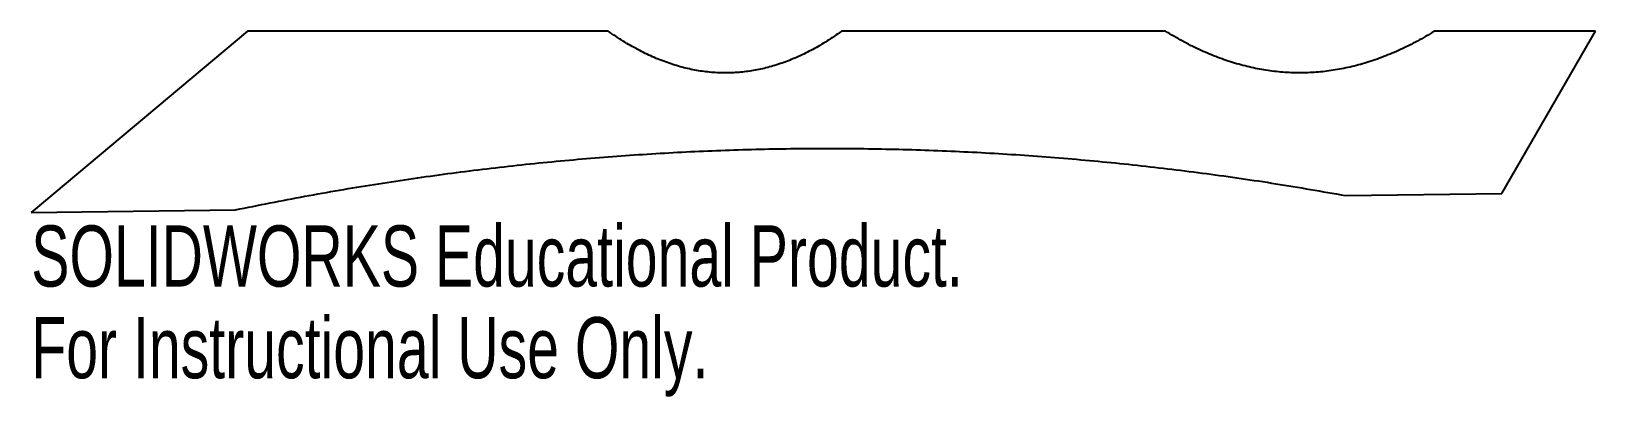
# Model space of a CAD drawing. Header units: millimetres. Extents: x -137 to -14, y -17 to 12.
import ezdxf

# ---------------------------------------------------------------- set-up
doc = ezdxf.new("R2010")
doc.units = ezdxf.units.MM
doc.styles.add('SLDTEXTSTYLE0', font='TXT', dxfattribs={"width": 0.7})

msp = doc.modelspace()

# ---------------------------------------------------------------- linework, layer by layer
at = {"color": 7, "linetype": 'Continuous', "lineweight": 25}
for p, q in [((-120.2, 11.53), (-137.3, -2.8)), ((-91.66, 11.53), (-120.2, 11.53)), ((-47.58, 11.53), (-73.21, 11.53)), ((-13.56, 11.53), (-26.32, 11.53)), ((-20.97, -1.29), (-13.56, 11.53)), ((-33.36, -1.45), (-20.97, -1.29)), ((-137.3, -2.8), (-121.16, -2.59))]:
    msp.add_line(p, q, dxfattribs=at)
for points in [[(-73.21, 11.53), (-82.35, 4.94), (-91.66, 11.53)], [(-26.32, 11.53), (-36.98, 4.95), (-47.58, 11.53)], [(-121.16, -2.59), (-77.33, 6.52), (-33.36, -1.45)]]:
    msp.add_open_spline(points, degree=2, dxfattribs=at)

# ---------------------------------------------------------------- texts
at = {"color": 7, "linetype": 'Continuous', "char_height": 4.8336, "attachment_point": 1, "style": 'SLDTEXTSTYLE0'}
for s, insert in [('SOLIDWORKS Educational Product.', (-137.3, -3.82)), ('For Instructional Use Only.', (-137.3, -11.07))]:
    msp.add_mtext(s, dxfattribs=dict(at, insert=insert))

doc.saveas('drawing.dxf')
